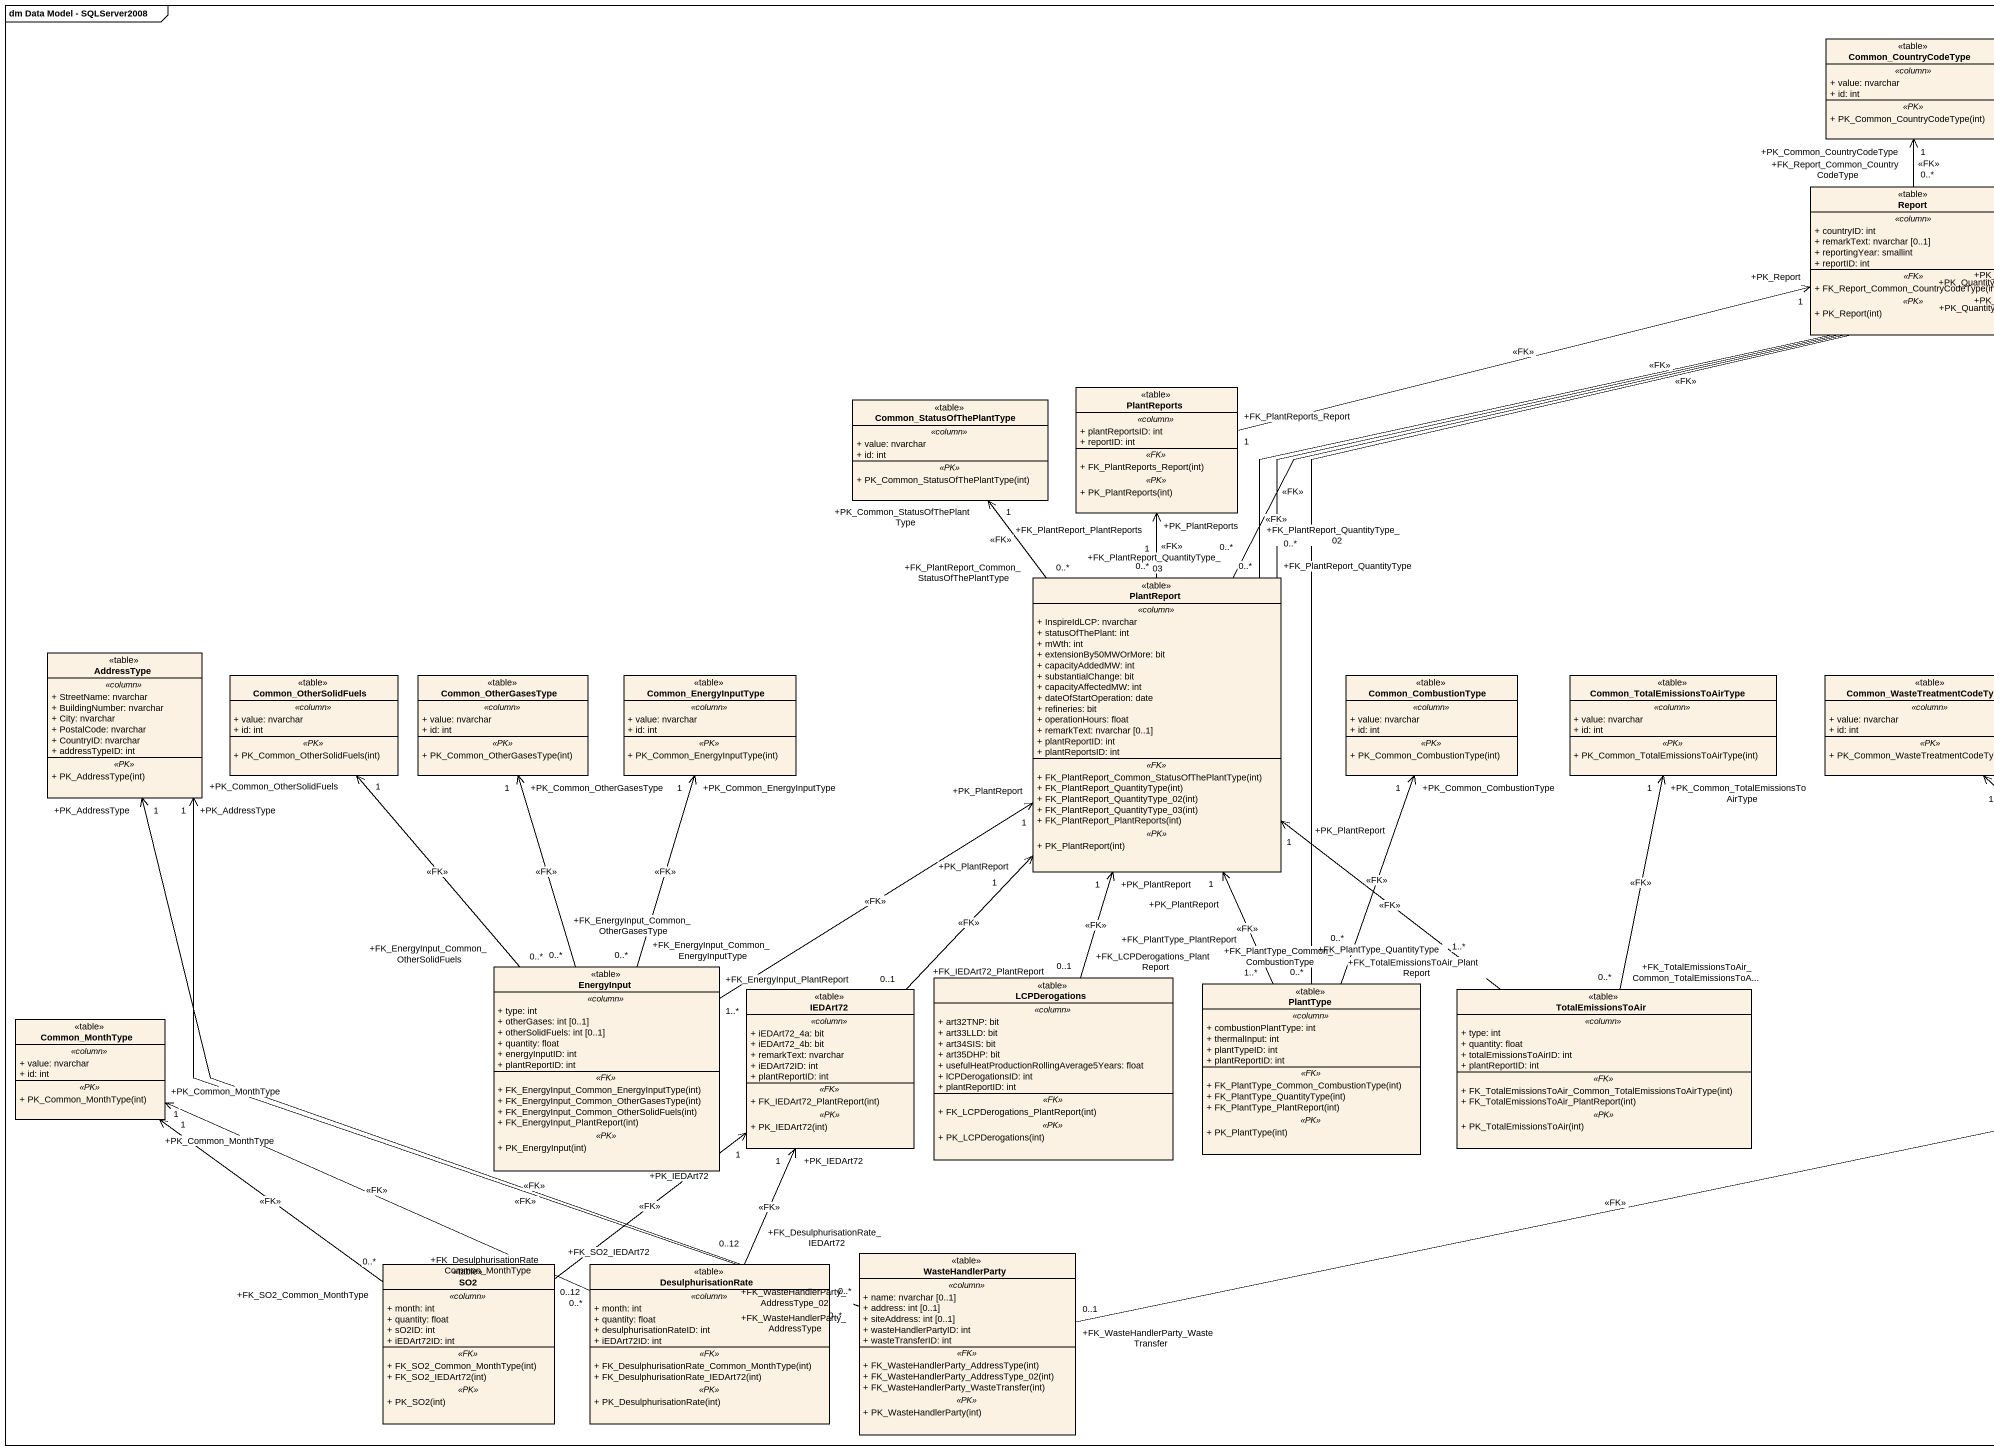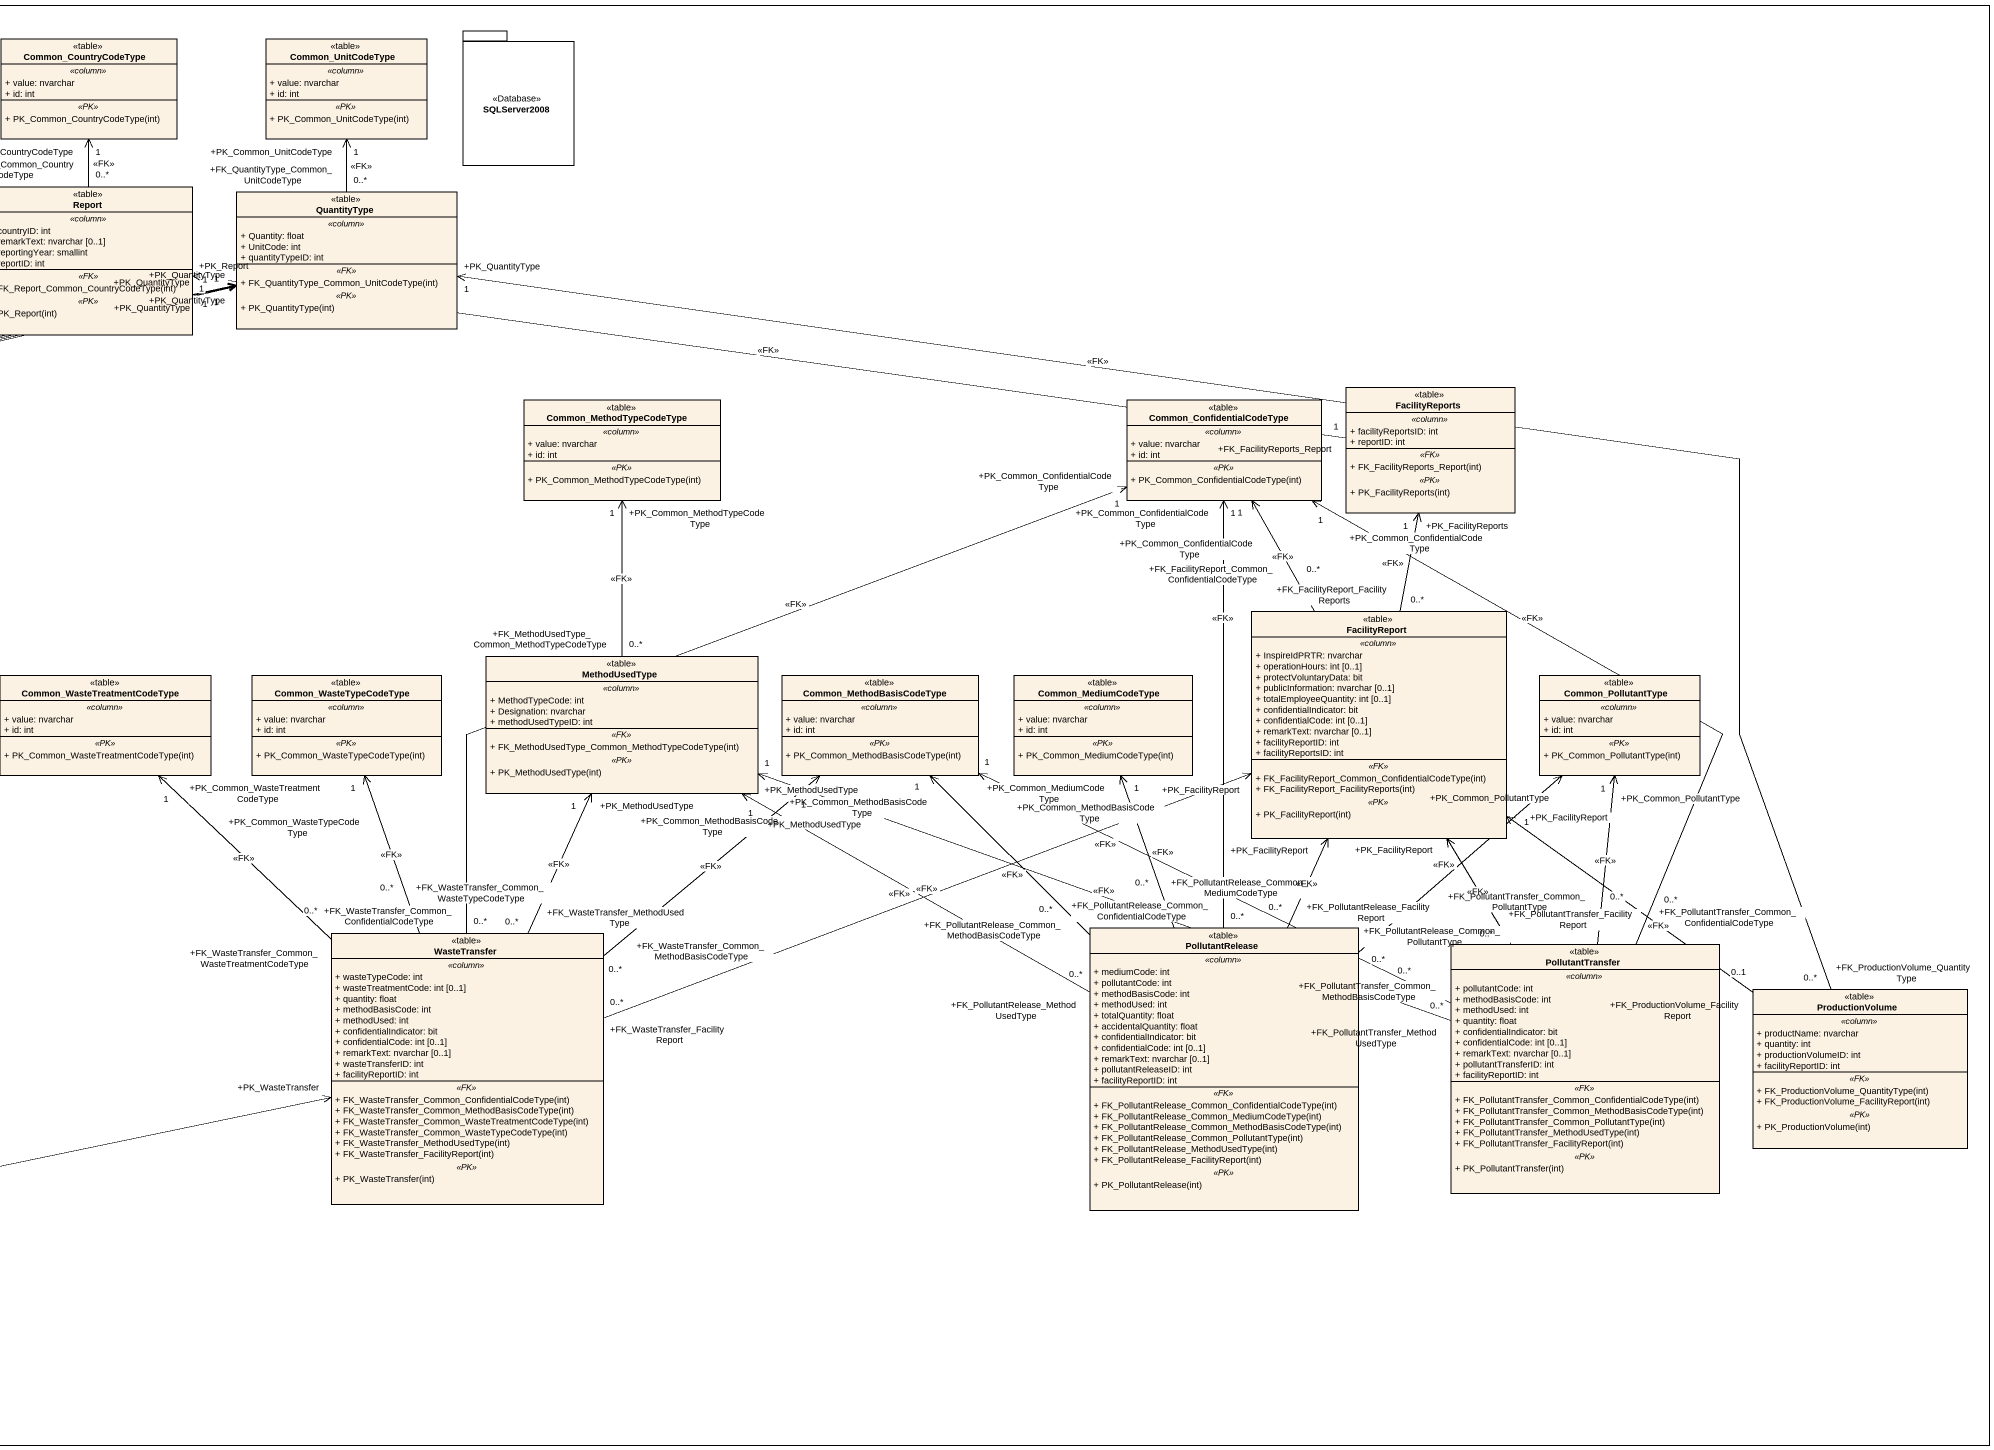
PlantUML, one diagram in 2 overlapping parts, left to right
@startuml
mainframe dm Data Model - SQLServer2008
hide circle
hide empty members
skinparam classAttributeIconSize 0
package SQLServer2008 <<Database>> {
}
class Common_CountryCodeType <<table>> {
  .. <<column>> ..
  + value: nvarchar
  + id: int
  .. <<PK>> ..
  + PK_Common_CountryCodeType(int)
}
class Common_UnitCodeType <<table>> {
  .. <<column>> ..
  + value: nvarchar
  + id: int
  .. <<PK>> ..
  + PK_Common_UnitCodeType(int)
}
class Report <<table>> {
  .. <<column>> ..
  + countryID: int
  + remarkText: nvarchar [0..1]
  + reportingYear: smallint
  + reportID: int
  .. <<FK>> ..
  + FK_Report_Common_CountryCodeType(int)
  .. <<PK>> ..
  + PK_Report(int)
}
class QuantityType <<table>> {
  .. <<column>> ..
  + Quantity: float
  + UnitCode: int
  + quantityTypeID: int
  .. <<FK>> ..
  + FK_QuantityType_Common_UnitCodeType(int)
  .. <<PK>> ..
  + PK_QuantityType(int)
}
class Common_StatusOfThePlantType <<table>> {
  .. <<column>> ..
  + value: nvarchar
  + id: int
  .. <<PK>> ..
  + PK_Common_StatusOfThePlantType(int)
}
class PlantReports <<table>> {
  .. <<column>> ..
  + plantReportsID: int
  + reportID: int
  .. <<FK>> ..
  + FK_PlantReports_Report(int)
  .. <<PK>> ..
  + PK_PlantReports(int)
}
class Common_MethodTypeCodeType <<table>> {
  .. <<column>> ..
  + value: nvarchar
  + id: int
  .. <<PK>> ..
  + PK_Common_MethodTypeCodeType(int)
}
class Common_ConfidentialCodeType <<table>> {
  .. <<column>> ..
  + value: nvarchar
  + id: int
  .. <<PK>> ..
  + PK_Common_ConfidentialCodeType(int)
}
class FacilityReports <<table>> {
  .. <<column>> ..
  + facilityReportsID: int
  + reportID: int
  .. <<FK>> ..
  + FK_FacilityReports_Report(int)
  .. <<PK>> ..
  + PK_FacilityReports(int)
}
class PlantReport <<table>> {
  .. <<column>> ..
  + InspireIdLCP: nvarchar
  + statusOfThePlant: int
  + mWth: int
  + extensionBy50MWOrMore: bit
  + capacityAddedMW: int
  + substantialChange: bit
  + capacityAffectedMW: int
  + dateOfStartOperation: date
  + refineries: bit
  + operationHours: float
  + remarkText: nvarchar [0..1]
  + plantReportID: int
  + plantReportsID: int
  .. <<FK>> ..
  + FK_PlantReport_Common_StatusOfThePlantType(int)
  + FK_PlantReport_QuantityType(int)
  + FK_PlantReport_QuantityType_02(int)
  + FK_PlantReport_QuantityType_03(int)
  + FK_PlantReport_PlantReports(int)
  .. <<PK>> ..
  + PK_PlantReport(int)
}
class FacilityReport <<table>> {
  .. <<column>> ..
  + InspireIdPRTR: nvarchar
  + operationHours: int [0..1]
  + protectVoluntaryData: bit
  + publicInformation: nvarchar [0..1]
  + totalEmployeeQuantity: int [0..1]
  + confidentialIndicator: bit
  + confidentialCode: int [0..1]
  + remarkText: nvarchar [0..1]
  + facilityReportID: int
  + facilityReportsID: int
  .. <<FK>> ..
  + FK_FacilityReport_Common_ConfidentialCodeType(int)
  + FK_FacilityReport_FacilityReports(int)
  .. <<PK>> ..
  + PK_FacilityReport(int)
}
class AddressType <<table>> {
  .. <<column>> ..
  + StreetName: nvarchar
  + BuildingNumber: nvarchar
  + City: nvarchar
  + PostalCode: nvarchar
  + CountryID: nvarchar
  + addressTypeID: int
  .. <<PK>> ..
  + PK_AddressType(int)
}
class Common_OtherSolidFuels <<table>> {
  .. <<column>> ..
  + value: nvarchar
  + id: int
  .. <<PK>> ..
  + PK_Common_OtherSolidFuels(int)
}
class Common_OtherGasesType <<table>> {
  .. <<column>> ..
  + value: nvarchar
  + id: int
  .. <<PK>> ..
  + PK_Common_OtherGasesType(int)
}
class Common_EnergyInputType <<table>> {
  .. <<column>> ..
  + value: nvarchar
  + id: int
  .. <<PK>> ..
  + PK_Common_EnergyInputType(int)
}
class Common_CombustionType <<table>> {
  .. <<column>> ..
  + value: nvarchar
  + id: int
  .. <<PK>> ..
  + PK_Common_CombustionType(int)
}
class "Common_TotalEmissionsToAirType" as Common_TotalEmissionsToAirTy <<table>> {
  .. <<column>> ..
  + value: nvarchar
  + id: int
  .. <<PK>> ..
  + PK_Common_TotalEmissionsToAirType(int)
}
class "Common_WasteTreatmentCodeType" as Common_WasteTreatmentCodeTyp <<table>> {
  .. <<column>> ..
  + value: nvarchar
  + id: int
  .. <<PK>> ..
  + PK_Common_WasteTreatmentCodeType(int)
}
class Common_WasteTypeCodeType <<table>> {
  .. <<column>> ..
  + value: nvarchar
  + id: int
  .. <<PK>> ..
  + PK_Common_WasteTypeCodeType(int)
}
class MethodUsedType <<table>> {
  .. <<column>> ..
  + MethodTypeCode: int
  + Designation: nvarchar
  + methodUsedTypeID: int
  .. <<FK>> ..
  + FK_MethodUsedType_Common_MethodTypeCodeType(int)
  .. <<PK>> ..
  + PK_MethodUsedType(int)
}
class Common_MethodBasisCodeType <<table>> {
  .. <<column>> ..
  + value: nvarchar
  + id: int
  .. <<PK>> ..
  + PK_Common_MethodBasisCodeType(int)
}
class Common_MediumCodeType <<table>> {
  .. <<column>> ..
  + value: nvarchar
  + id: int
  .. <<PK>> ..
  + PK_Common_MediumCodeType(int)
}
class Common_PollutantType <<table>> {
  .. <<column>> ..
  + value: nvarchar
  + id: int
  .. <<PK>> ..
  + PK_Common_PollutantType(int)
}
class WasteTransfer <<table>> {
  .. <<column>> ..
  + wasteTypeCode: int
  + wasteTreatmentCode: int [0..1]
  + quantity: float
  + methodBasisCode: int
  + methodUsed: int
  + confidentialIndicator: bit
  + confidentialCode: int [0..1]
  + remarkText: nvarchar [0..1]
  + wasteTransferID: int
  + facilityReportID: int
  .. <<FK>> ..
  + FK_WasteTransfer_Common_ConfidentialCodeType(int)
  + FK_WasteTransfer_Common_MethodBasisCodeType(int)
  + FK_WasteTransfer_Common_WasteTreatmentCodeType(int)
  + FK_WasteTransfer_Common_WasteTypeCodeType(int)
  + FK_WasteTransfer_MethodUsedType(int)
  + FK_WasteTransfer_FacilityReport(int)
  .. <<PK>> ..
  + PK_WasteTransfer(int)
}
class PollutantRelease <<table>> {
  .. <<column>> ..
  + mediumCode: int
  + pollutantCode: int
  + methodBasisCode: int
  + methodUsed: int
  + totalQuantity: float
  + accidentalQuantity: float
  + confidentialIndicator: bit
  + confidentialCode: int [0..1]
  + remarkText: nvarchar [0..1]
  + pollutantReleaseID: int
  + facilityReportID: int
  .. <<FK>> ..
  + FK_PollutantRelease_Common_ConfidentialCodeType(int)
  + FK_PollutantRelease_Common_MediumCodeType(int)
  + FK_PollutantRelease_Common_MethodBasisCodeType(int)
  + FK_PollutantRelease_Common_PollutantType(int)
  + FK_PollutantRelease_MethodUsedType(int)
  + FK_PollutantRelease_FacilityReport(int)
  .. <<PK>> ..
  + PK_PollutantRelease(int)
}
class PollutantTransfer <<table>> {
  .. <<column>> ..
  + pollutantCode: int
  + methodBasisCode: int
  + methodUsed: int
  + quantity: float
  + confidentialIndicator: bit
  + confidentialCode: int [0..1]
  + remarkText: nvarchar [0..1]
  + pollutantTransferID: int
  + facilityReportID: int
  .. <<FK>> ..
  + FK_PollutantTransfer_Common_ConfidentialCodeType(int)
  + FK_PollutantTransfer_Common_MethodBasisCodeType(int)
  + FK_PollutantTransfer_Common_PollutantType(int)
  + FK_PollutantTransfer_MethodUsedType(int)
  + FK_PollutantTransfer_FacilityReport(int)
  .. <<PK>> ..
  + PK_PollutantTransfer(int)
}
class EnergyInput <<table>> {
  .. <<column>> ..
  + type: int
  + otherGases: int [0..1]
  + otherSolidFuels: int [0..1]
  + quantity: float
  + energyInputID: int
  + plantReportID: int
  .. <<FK>> ..
  + FK_EnergyInput_Common_EnergyInputType(int)
  + FK_EnergyInput_Common_OtherGasesType(int)
  + FK_EnergyInput_Common_OtherSolidFuels(int)
  + FK_EnergyInput_PlantReport(int)
  .. <<PK>> ..
  + PK_EnergyInput(int)
}
class IEDArt72 <<table>> {
  .. <<column>> ..
  + iEDArt72_4a: bit
  + iEDArt72_4b: bit
  + remarkText: nvarchar
  + iEDArt72ID: int
  + plantReportID: int
  .. <<FK>> ..
  + FK_IEDArt72_PlantReport(int)
  .. <<PK>> ..
  + PK_IEDArt72(int)
}
class LCPDerogations <<table>> {
  .. <<column>> ..
  + art32TNP: bit
  + art33LLD: bit
  + art34SIS: bit
  + art35DHP: bit
  + usefulHeatProductionRollingAverage5Years: float
  + lCPDerogationsID: int
  + plantReportID: int
  .. <<FK>> ..
  + FK_LCPDerogations_PlantReport(int)
  .. <<PK>> ..
  + PK_LCPDerogations(int)
}
class PlantType <<table>> {
  .. <<column>> ..
  + combustionPlantType: int
  + thermalInput: int
  + plantTypeID: int
  + plantReportID: int
  .. <<FK>> ..
  + FK_PlantType_Common_CombustionType(int)
  + FK_PlantType_QuantityType(int)
  + FK_PlantType_PlantReport(int)
  .. <<PK>> ..
  + PK_PlantType(int)
}
class TotalEmissionsToAir <<table>> {
  .. <<column>> ..
  + type: int
  + quantity: float
  + totalEmissionsToAirID: int
  + plantReportID: int
  .. <<FK>> ..
  + FK_TotalEmissionsToAir_Common_TotalEmissionsToAirType(int)
  + FK_TotalEmissionsToAir_PlantReport(int)
  .. <<PK>> ..
  + PK_TotalEmissionsToAir(int)
}
class ProductionVolume <<table>> {
  .. <<column>> ..
  + productName: nvarchar
  + quantity: int
  + productionVolumeID: int
  + facilityReportID: int
  .. <<FK>> ..
  + FK_ProductionVolume_QuantityType(int)
  + FK_ProductionVolume_FacilityReport(int)
  .. <<PK>> ..
  + PK_ProductionVolume(int)
}
class Common_MonthType <<table>> {
  .. <<column>> ..
  + value: nvarchar
  + id: int
  .. <<PK>> ..
  + PK_Common_MonthType(int)
}
class SO2 <<table>> {
  .. <<column>> ..
  + month: int
  + quantity: float
  + sO2ID: int
  + iEDArt72ID: int
  .. <<FK>> ..
  + FK_SO2_Common_MonthType(int)
  + FK_SO2_IEDArt72(int)
  .. <<PK>> ..
  + PK_SO2(int)
}
class DesulphurisationRate <<table>> {
  .. <<column>> ..
  + month: int
  + quantity: float
  + desulphurisationRateID: int
  + iEDArt72ID: int
  .. <<FK>> ..
  + FK_DesulphurisationRate_Common_MonthType(int)
  + FK_DesulphurisationRate_IEDArt72(int)
  .. <<PK>> ..
  + PK_DesulphurisationRate(int)
}
class WasteHandlerParty <<table>> {
  .. <<column>> ..
  + name: nvarchar [0..1]
  + address: int [0..1]
  + siteAddress: int [0..1]
  + wasteHandlerPartyID: int
  + wasteTransferID: int
  .. <<FK>> ..
  + FK_WasteHandlerParty_AddressType(int)
  + FK_WasteHandlerParty_AddressType_02(int)
  + FK_WasteHandlerParty_WasteTransfer(int)
  .. <<PK>> ..
  + PK_WasteHandlerParty(int)
}
Report "+FK_Report_Common_CountryCodeType\n0..*" -up-> "+PK_Common_CountryCodeType\n1" Common_CountryCodeType : <<FK>>
QuantityType "+FK_QuantityType_Common_UnitCodeType\n0..*" -up-> "+PK_Common_UnitCodeType\n1" Common_UnitCodeType : <<FK>>
PlantReports "+FK_PlantReports_Report\n1" -right-> "+PK_Report\n1" Report : <<FK>>
FacilityReports "+FK_FacilityReports_Report\n1" -left-> "+PK_Report\n1" Report : <<FK>>
PlantReport "+FK_PlantReport_QuantityType\n0..*" -right-> "+PK_QuantityType\n1" QuantityType : <<FK>>
PlantReport "+FK_PlantReport_QuantityType_02\n0..*" -right-> "+PK_QuantityType\n1" QuantityType : <<FK>>
PlantReport "+FK_PlantReport_QuantityType_03\n0..*" -right-> "+PK_QuantityType\n1" QuantityType : <<FK>>
PlantReport "+FK_PlantReport_Common_StatusOfThePlantType\n0..*" -up-> "+PK_Common_StatusOfThePlantType\n1" Common_StatusOfThePlantType : <<FK>>
PlantReport "+FK_PlantReport_PlantReports\n0..*" -up-> "+PK_PlantReports\n1" PlantReports : <<FK>>
FacilityReport "+FK_FacilityReport_Common_ConfidentialCodeType\n0..*" -up-> "+PK_Common_ConfidentialCodeType\n1" Common_ConfidentialCodeType : <<FK>>
FacilityReport "+FK_FacilityReport_FacilityReports\n0..*" -up-> "+PK_FacilityReports\n1" FacilityReports : <<FK>>
MethodUsedType "+FK_MethodUsedType_Common_MethodTypeCodeType\n0..*" -up-> "+PK_Common_MethodTypeCodeType\n1" Common_MethodTypeCodeType : <<FK>>
WasteTransfer "+FK_WasteTransfer_Common_ConfidentialCodeType\n0..*" -up-> "+PK_Common_ConfidentialCodeType\n1" Common_ConfidentialCodeType : <<FK>>
WasteTransfer "+FK_WasteTransfer_FacilityReport\n0..*" -right-> "+PK_FacilityReport" FacilityReport : <<FK>>
WasteTransfer "+FK_WasteTransfer_Common_WasteTreatmentCodeType\n0..*" -up-> "+PK_Common_WasteTreatmentCodeType\n1" Common_WasteTreatmentCodeTyp : <<FK>>
WasteTransfer "+FK_WasteTransfer_Common_WasteTypeCodeType\n0..*" -up-> "+PK_Common_WasteTypeCodeType\n1" Common_WasteTypeCodeType : <<FK>>
WasteTransfer "+FK_WasteTransfer_MethodUsedType\n0..*" -up-> "+PK_MethodUsedType\n1" MethodUsedType : <<FK>>
WasteTransfer "+FK_WasteTransfer_Common_MethodBasisCodeType\n0..*" -up-> "+PK_Common_MethodBasisCodeType\n1" Common_MethodBasisCodeType : <<FK>>
PollutantRelease "+FK_PollutantRelease_Common_ConfidentialCodeType\n0..*" -up-> "+PK_Common_ConfidentialCodeType\n1" Common_ConfidentialCodeType : <<FK>>
PollutantRelease "+FK_PollutantRelease_FacilityReport\n0..*" -up-> "+PK_FacilityReport" FacilityReport : <<FK>>
PollutantRelease "+FK_PollutantRelease_MethodUsedType\n0..*" -left-> "+PK_MethodUsedType\n1" MethodUsedType : <<FK>>
PollutantRelease "+FK_PollutantRelease_Common_MethodBasisCodeType\n0..*" -up-> "+PK_Common_MethodBasisCodeType\n1" Common_MethodBasisCodeType : <<FK>>
PollutantRelease "+FK_PollutantRelease_Common_MediumCodeType\n0..*" -up-> "+PK_Common_MediumCodeType\n1" Common_MediumCodeType : <<FK>>
PollutantRelease "+FK_PollutantRelease_Common_PollutantType\n0..*" -up-> "+PK_Common_PollutantType\n1" Common_PollutantType : <<FK>>
PollutantTransfer "+FK_PollutantTransfer_Common_ConfidentialCodeType\n0..*" -up-> "+PK_Common_ConfidentialCodeType\n1" Common_ConfidentialCodeType : <<FK>>
PollutantTransfer "+FK_PollutantTransfer_FacilityReport\n0..*" -up-> "+PK_FacilityReport" FacilityReport : <<FK>>
PollutantTransfer "+FK_PollutantTransfer_MethodUsedType\n0..*" -left-> "+PK_MethodUsedType\n1" MethodUsedType : <<FK>>
PollutantTransfer "+FK_PollutantTransfer_Common_MethodBasisCodeType\n0..*" -left-> "+PK_Common_MethodBasisCodeType\n1" Common_MethodBasisCodeType : <<FK>>
PollutantTransfer "+FK_PollutantTransfer_Common_PollutantType\n0..*" -up-> "+PK_Common_PollutantType\n1" Common_PollutantType : <<FK>>
EnergyInput "+FK_EnergyInput_PlantReport\n1..*" -up-> "+PK_PlantReport\n1" PlantReport : <<FK>>
EnergyInput "+FK_EnergyInput_Common_OtherSolidFuels\n0..*" -up-> "+PK_Common_OtherSolidFuels\n1" Common_OtherSolidFuels : <<FK>>
EnergyInput "+FK_EnergyInput_Common_OtherGasesType\n0..*" -up-> "+PK_Common_OtherGasesType\n1" Common_OtherGasesType : <<FK>>
EnergyInput "+FK_EnergyInput_Common_EnergyInputType\n0..*" -up-> "+PK_Common_EnergyInputType\n1" Common_EnergyInputType : <<FK>>
IEDArt72 "+FK_IEDArt72_PlantReport\n0..1" -up-> "+PK_PlantReport\n1" PlantReport : <<FK>>
LCPDerogations "+FK_LCPDerogations_PlantReport\n0..1" -up-> "+PK_PlantReport\n1" PlantReport : <<FK>>
PlantType "+FK_PlantType_QuantityType\n0..*" -up-> "+PK_QuantityType\n1" QuantityType : <<FK>>
PlantType "+FK_PlantType_PlantReport\n1..*" -up-> "+PK_PlantReport\n1" PlantReport : <<FK>>
PlantType "+FK_PlantType_Common_CombustionType\n0..*" -up-> "+PK_Common_CombustionType\n1" Common_CombustionType : <<FK>>
TotalEmissionsToAir "+FK_TotalEmissionsToAir_PlantReport\n1..*" -up-> "+PK_PlantReport\n1" PlantReport : <<FK>>
TotalEmissionsToAir "+FK_TotalEmissionsToAir_Common_TotalEmissionsToA...\n0..*" -up-> "+PK_Common_TotalEmissionsToAirType\n1" Common_TotalEmissionsToAirTy : <<FK>>
ProductionVolume "+FK_ProductionVolume_QuantityType\n0..*" -left-> "+PK_QuantityType\n1" QuantityType : <<FK>>
ProductionVolume "+FK_ProductionVolume_FacilityReport\n0..1" -up-> "+PK_FacilityReport" FacilityReport : <<FK>>
SO2 "+FK_SO2_IEDArt72\n0..12" -up-> "+PK_IEDArt72\n1" IEDArt72 : <<FK>>
SO2 "+FK_SO2_Common_MonthType\n0..*" -up-> "+PK_Common_MonthType\n1" Common_MonthType : <<FK>>
DesulphurisationRate "+FK_DesulphurisationRate_IEDArt72\n0..12" -up-> "+PK_IEDArt72\n1" IEDArt72 : <<FK>>
DesulphurisationRate "+FK_DesulphurisationRate_Common_MonthType\n0..*" -left-> "+PK_Common_MonthType\n1" Common_MonthType : <<FK>>
WasteHandlerParty "+FK_WasteHandlerParty_AddressType\n0..*" -up-> "+PK_AddressType\n1" AddressType : <<FK>>
WasteHandlerParty "+FK_WasteHandlerParty_AddressType_02\n0..*" -up-> "+PK_AddressType\n1" AddressType : <<FK>>
WasteHandlerParty "+FK_WasteHandlerParty_WasteTransfer\n0..1" -right-> "+PK_WasteTransfer" WasteTransfer : <<FK>>
@enduml
